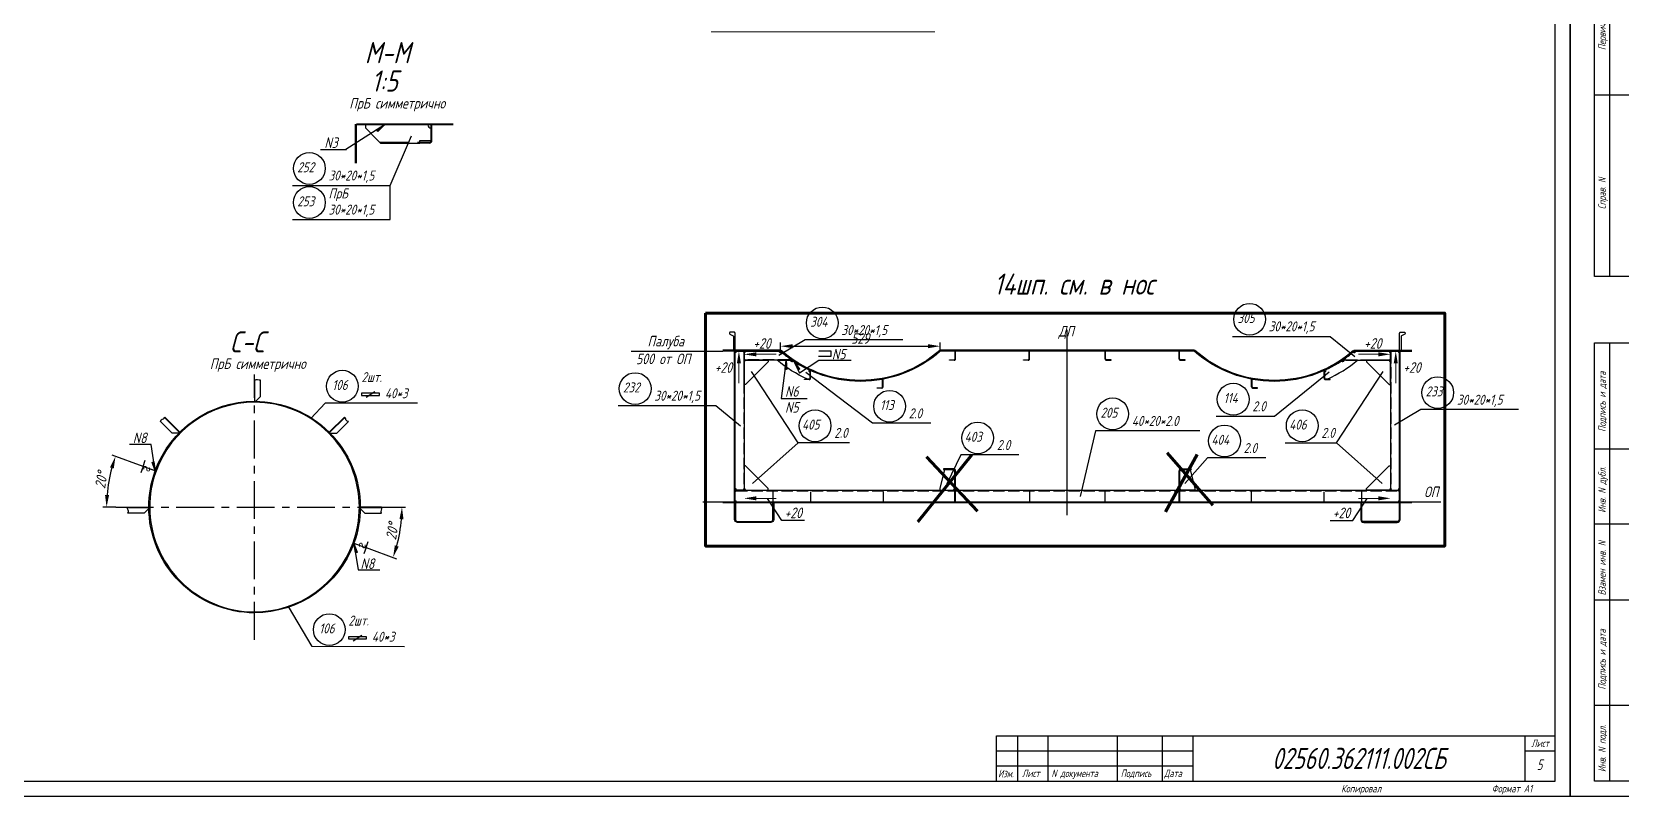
# Model space of a CAD drawing. Header units: millimetres. Extents: x 76485 to 135355, y 8208 to 18817.
# Drawn here: x 113442 to 118704, y 12764 to 15294 of the extents above; entities that cross this region are included whole.
import ezdxf
from ezdxf.enums import TextEntityAlignment as Align

# ---------------------------------------------------------------- set-up
doc = ezdxf.new("R2010")
doc.units = ezdxf.units.MM
doc.header["$PDSIZE"] = -1
for name, pattern in [('CENTER', [2, 1.25, -0.25, 0.25, -0.25]), ('Dashed', [10, 7.5, -2.5]), ('Dashed_dotted', [34, 24, -5, 0, -5]), ('Short_dashed', [5, 3.75, -1.25])]:
    doc.linetypes.add(name, pattern=pattern)
doc.layers.add('-1', color=7, linetype='Continuous')
doc.layers.add('Frame', color=6, linetype='Continuous')
doc.layers.add('20-DIMENTION', color=81, linetype='Continuous', lineweight=30)
doc.styles.add('PB_TEXT', font='romans.shx', dxfattribs={"width": 0.7, "oblique": 15})
doc.styles.get("Standard").update_dxf_attribs({"font": 'ГОСТ тип А наклонный.ttf'})
doc.styles.add('Standard3.5', font='simplex.shx', dxfattribs={"width": 0.7, "height": 3.5})
doc.styles.add('ГОСТ', font='ГОСТ тип А.ttf', dxfattribs={"oblique": 15})
doc.dimstyles.new('dim10', dxfattribs={"dimscale": 0.4, "dimtxt": 87.5, "dimasz": 100, "dimexe": 30, "dimexo": 0, "dimgap": 20, "dimtad": 1, "dimdec": 0, "dimdsep": 46, "dimtxsty": 'Standard', "dimcen": 5, "dimadec": 0, "dimazin": 0, "dimtfac": 1, "dimtdec": 0, "dimtmove": 0, "dimatfit": 3, "dimfxl": 1, "dimtolj": 1, "dimtzin": 0, "dimarcsym": 0})
doc.dimstyles.get("Standard").update_dxf_attribs({"dimtxt": 0.18, "dimasz": 0.18, "dimexe": 0.18, "dimexo": 0.0625, "dimgap": 0.09, "dimtad": 0, "dimtih": 1, "dimtoh": 1, "dimdec": 4, "dimzin": 0, "dimdsep": 46, "dimtxsty": 'Standard', "dimcen": 0.09, "dimadec": 0, "dimazin": 0, "dimtfac": 1, "dimtdec": 4, "dimtofl": 0, "dimtmove": 0, "dimatfit": 3, "dimfxl": 1, "dimtolj": 1, "dimtzin": 0, "dimarcsym": 0})

# ---------------------------------------------------------------- blocks, each defined once
blk = doc.blocks.new('stamp-small-01')
at = {"layer": 'Frame'}
for p, q in [((-185, 15), (0, 15)), ((-185, 0), (-185, 15)), ((-178, 15), (-178, 0)), ((-168, 15), (-168, 0)), ((-145, 15), (-145, 0)), ((-130, 0), (-130, 15)), ((-120, 15), (-120, 0)), ((-10, 0), (-10, 15)), ((-185, 5), (-120, 5))]:
    blk.add_line(p, q, dxfattribs=at)
at = {"layer": 'Frame', "color": 7}
for p, q in [((-185, 10), (-120, 10)), ((-10, 10), (0, 10))]:
    blk.add_line(p, q, dxfattribs=at)
at = {"layer": 'Frame', "color": 7, "style": 'PB_TEXT', "oblique": 15, "width": 0.7}
blk.add_text('Лист', height=2.5, dxfattribs=at).set_placement((-4.99, 11.25), align=Align.CENTER)
for s, p in [('Изм.', (-184.42, 1.25)), ('Лист', (-176.51, 1.32)), ('N документа', (-166.77, 1.32)), ('Подпись', (-143.84, 1.32)), ('Дата', (-129.46, 1.32))]:
    blk.add_text(s, height=2.5, dxfattribs=at).set_placement(p)
blk = doc.blocks.new('stamp-side-01')
at = {"layer": 'Frame'}
for p, q in [((-12, 0), (-12, 145)), ((-12, 145), (0, 145)), ((-12, 110), (0, 110)), ((0, 85), (-12, 85)), ((-12, 60), (0, 60)), ((0, 25), (-12, 25)), ((0, 0), (-12, 0))]:
    blk.add_line(p, q, dxfattribs=at)
at = {"layer": 'Frame', "color": 7}
blk.add_line((-7, 145), (-7, 0), dxfattribs=at)
at = {"layer": 'Frame', "color": 7, "style": 'PB_TEXT', "oblique": 15, "width": 0.7}
for s, p in [('Подпись и дата', (-8.25, 115.55)), ('Инв. N дубл.', (-8.25, 88.76)), ('Взамен инв. N', (-8.25, 61.42)), ('Подпись и дата', (-8.25, 30.25)), ('Инв. N подл.', (-8.25, 2.97))]:
    blk.add_text(s, height=2.5, rotation=90, dxfattribs=at).set_placement(p)
blk = doc.blocks.new('stamp-side-02')
at = {"layer": 'Frame'}
for p, q in [((0, 287), (-12, 287)), ((-12, 167), (-12, 287)), ((0, 227), (-12, 227)), ((0, 167), (-12, 167))]:
    blk.add_line(p, q, dxfattribs=at)
at = {"layer": 'Frame', "color": 7}
blk.add_line((-7, 287), (-7, 167), dxfattribs=at)
at = {"layer": 'Frame'}
blk.add_blockref('stamp-side-01', (0, 0), dxfattribs=at)
at = {"layer": 'Frame', "color": 7, "style": 'PB_TEXT', "oblique": 15, "width": 0.7}
for s, p in [('Первичное применение', (-8.25, 241.89)), ('Справ. N', (-8.25, 189.23))]:
    blk.add_text(s, height=2.5, rotation=90, dxfattribs=at).set_placement(p)
blk = doc.blocks.new('A$C65DE2539')
at = {"color": 7}
for points in [[(0, 0), (8410, 0), (8410, 5940), (0, 5940)], [(200, 50), (8360, 50), (8360, 5890), (200, 5890)]]:
    blk.add_lwpolyline(points, close=True, dxfattribs=at)
at = {"color": 7, "xscale": 10, "yscale": 10, "zscale": 10}
for name, p in [('stamp-side-02', (200, 50)), ('stamp-small-01', (8360, 50))]:
    blk.add_blockref(name, p, dxfattribs=at)
at = {"color": 7, "style": 'ГОСТ', "oblique": 15}
for s, p in [('Копировал', (7717.6, 12.5)), ('Формат А1', (8216.9, 12.5))]:
    blk.add_text(s, height=25, dxfattribs=at).set_placement(p, align=Align.CENTER)
blk = doc.blocks.new('s1')
at = {"layer": '20-DIMENTION', "color": 2}
for p, q in [((-1, 389), (-200, 388)), ((0, 0), (-2, 389)), ((-1, 389), (197, 390))]:
    blk.add_line(p, q, dxfattribs=at)
for points in [[(-200, 388, 0, 40, 0), (-65, 388, 40, 40, 0)], [(0, 0, 0, 40, 0), (0, 135, 40, 40, 0)], [(197, 390, 0, 40, 0), (62, 389, 40, 40, 0)]]:
    blk.add_lwpolyline(points, format="xyseb", dxfattribs=at)
at = {"layer": '20-DIMENTION', "color": 2, "style": 'Standard3.5', "width": 0.8}
blk.add_text('s', height=300, rotation=359.6928, dxfattribs=at).set_placement((-62, 157))
blk = doc.blocks.new('*D52')
at = {"color": 0, "lineweight": -2, "transparency": 16777216}
for p, q in [((113810.2, 13855.6), (113707.8, 13892.8)), ((113720.4, 13721.2), (113677.5, 13721.2))]:
    blk.add_line(p, q, dxfattribs=at)
blk.add_arc((114179.4, 13721.2), 489.9, 164.6826, 175.3204, dxfattribs=at)
at = {"color": 0, "transparency": 16777216}
for points in [[(113700.6, 13852.6), (113713.3, 13848.6), (113719, 13888.7)], [(113697.8, 13760.9), (113684.5, 13761.4), (113689.5, 13721.2)]]:
    blk.add_solid(points, dxfattribs=at)
at = {"layer": 'Defpoints', "color": 0, "transparency": 16777216}
for p in [(113810.2, 13855.6), (113850.5, 13840.9), (113702.7, 13834.2), (113720.4, 13721.2), (114638.4, 13721.2)]:
    blk.add_point(p, dxfattribs=at)
at = {"color": 0, "transparency": 16777216, "insert": (113671.8, 13810.7), "char_height": 35, "attachment_point": 5, "rotation": 80.0015}
blk.add_mtext('\\A1;20°', dxfattribs=at)
blk = doc.blocks.new('*D53')
at = {"color": 0, "lineweight": -2, "transparency": 16777216}
for p, q in [((114638.4, 13721.2), (114679.5, 13721.2)), ((114548.6, 13586.9), (114649.3, 13550.2))]:
    blk.add_line(p, q, dxfattribs=at)
blk.add_arc((114179.7, 13721.2), 487.8, 344.6896, 355.3003, dxfattribs=at)
at = {"color": 0, "transparency": 16777216}
for points in [[(114659.2, 13681.5), (114672.5, 13681), (114667.5, 13721.2)], [(114656.5, 13590.4), (114643.8, 13594.4), (114638.1, 13554.3)]]:
    blk.add_solid(points, dxfattribs=at)
at = {"layer": 'Defpoints', "color": 0, "transparency": 16777216}
for p in [(113720.4, 13721.2), (114638.4, 13721.2), (114508.3, 13601.5), (114548.6, 13586.9), (114654.3, 13608.7)]:
    blk.add_point(p, dxfattribs=at)
at = {"color": 0, "transparency": 16777216, "insert": (114635, 13640.9), "char_height": 35, "attachment_point": 5, "rotation": 79.995}
blk.add_mtext('\\A1;20°', dxfattribs=at)
blk = doc.blocks.new('A$C128E1BCE')
at = {"linetype": 'Continuous', "lineweight": 9}
blk.add_line((40, 0), (106.5, 0), dxfattribs=at)
at = {"linetype": 'Continuous'}
blk.add_solid([(40, 6.7), (40, -6.7), (0, 0)], dxfattribs=at)
blk = doc.blocks.new('_weld')
at = {"color": 0, "linetype": 'ByBlock'}
for p, q in [((-1.5, 0), (-1.5, 0)), ((-1.5, -0.05), (-1.45, 0)), ((-1.5, -0.09), (-1.41, 0)), ((-1.5, -0.14), (-1.36, 0)), ((-1.5, -0.18), (-1.32, 0)), ((-1.5, -0.22), (-1.28, 0)), ((-1.5, -0.27), (-1.23, 0)), ((-1.43, -0.29), (-1.14, 0)), ((-1.37, -0.27), (-1.1, 0)), ((-1.31, -0.26), (-1.05, 0)), ((-1.26, -0.25), (-1.01, 0)), ((-1.2, -0.24), (-0.96, 0)), ((-1.14, -0.23), (-0.92, 0)), ((-1.09, -0.22), (-0.87, 0)), ((-1.03, -0.21), (-0.83, 0)), ((-0.92, -0.18), (-0.74, 0)), ((-0.86, -0.17), (-0.69, 0)), ((-0.81, -0.16), (-0.65, 0)), ((-0.67, -0.13), (-0.81, 0)), ((-0.63, -0.13), (-0.76, 0)), ((-0.75, -0.15), (-0.6, 0)), ((-0.7, -0.14), (-0.56, 0)), ((-0.64, -0.13), (-0.51, 0)), ((-0.58, -0.12), (-0.47, 0)), ((-0.53, -0.11), (-0.42, 0)), ((-0.41, -0.08), (-0.49, 0)), ((-0.37, -0.07), (-0.45, 0)), ((-0.33, -0.07), (-0.4, 0)), ((-0.36, -0.07), (-0.29, 0)), ((-0.3, -0.06), (-0.24, 0)), ((-0.25, -0.05), (-0.2, 0)), ((-0.19, -0.04), (-0.15, 0)), ((-0.15, -0.03), (-0.18, 0)), ((-0.13, -0.03), (-0.11, 0)), ((-0.11, -0.02), (-0.13, 0)), ((-0.07, -0.01), (-0.09, 0)), ((-0.08, -0.02), (-0.06, 0)), ((-0.04, -0.01), (-0.04, 0)), ((-0.02, 0), (-0.02, 0)), ((-1.27, -0.25), (-1.5, -0.02)), ((-1.31, -0.26), (-1.5, -0.07)), ((-1.34, -0.27), (-1.5, -0.11)), ((-1.38, -0.28), (-1.5, -0.16)), ((-1.42, -0.28), (-1.5, -0.2)), ((-1.46, -0.29), (-1.5, -0.25)), ((-1.49, -0.3), (-1.5, -0.29)), ((-1.48, -0.3), (-1.19, 0)), ((-1.23, -0.25), (-1.48, 0)), ((-1.2, -0.24), (-1.43, 0)), ((-1.16, -0.23), (-1.39, 0)), ((-1.12, -0.22), (-1.34, 0)), ((-1.08, -0.22), (-1.3, 0)), ((-1.05, -0.21), (-1.25, 0)), ((-1.01, -0.2), (-1.21, 0)), ((-0.97, -0.19), (-1.16, 0)), ((-0.93, -0.19), (-1.12, 0)), ((-0.9, -0.18), (-1.07, 0)), ((-0.86, -0.17), (-1.03, 0)), ((-0.82, -0.16), (-0.99, 0)), ((-0.98, -0.2), (-0.78, 0)), ((-0.78, -0.16), (-0.94, 0)), ((-0.75, -0.15), (-0.9, 0)), ((-0.71, -0.14), (-0.85, 0)), ((-0.6, -0.12), (-0.72, 0)), ((-0.56, -0.11), (-0.67, 0)), ((-0.52, -0.1), (-0.63, 0)), ((-0.48, -0.1), (-0.58, 0)), ((-0.45, -0.09), (-0.54, 0)), ((-0.47, -0.09), (-0.38, 0)), ((-0.42, -0.08), (-0.33, 0)), ((-0.3, -0.06), (-0.36, 0)), ((-0.26, -0.05), (-0.31, 0)), ((-0.22, -0.04), (-0.27, 0)), ((-0.18, -0.04), (-0.22, 0))]:
    blk.add_line(p, q, dxfattribs=at)
at = {"color": 0, "linetype": 'ByBlock', "flags": 128}
blk.add_lwpolyline([(-1.5, 0), (0, 0), (-1.5, -0.3)], close=True, dxfattribs=at)
blk = doc.blocks.new('*D166')
at = {"color": 0, "lineweight": -2, "ltscale": 0.4}
for p, q in [((115920.5, 14237.3), (115920.5, 14265.6)), ((116449.1, 14237.3), (116449.1, 14265.6)), ((115960.5, 14253.6), (116409.1, 14253.6))]:
    blk.add_line(p, q, dxfattribs=at)
at = {"color": 0, "lineweight": 100, "ltscale": 0.4}
for points in [[(115960.5, 14260.3), (115960.5, 14246.9), (115920.5, 14253.6)], [(116409.1, 14260.3), (116409.1, 14246.9), (116449.1, 14253.6)]]:
    blk.add_solid(points, dxfattribs=at)
at = {"layer": 'Defpoints', "color": 0, "lineweight": 100, "ltscale": 0.4}
for p in [(115920.5, 14237.3), (116449.1, 14253.6), (116449.1, 14237.3)]:
    blk.add_point(p, dxfattribs=at)
at = {"color": 0, "lineweight": 100, "ltscale": 0.4, "insert": (116184.8, 14279.1), "char_height": 35, "attachment_point": 5}
blk.add_mtext('\\A1;529', dxfattribs=at)

msp = doc.modelspace()

# ---------------------------------------------------------------- linework, layer by layer
at = {"layer": '-1', "color": 1, "lineweight": 0}
msp.add_line((115690.7, 15294.1), (116431.9, 15294.1), dxfattribs=at)
at = {"color": 3, "ltscale": 25}
for p, q in [((114513.6, 14859.6), (114513.6, 14988.8)), ((114836.4, 14988.8), (114516.6, 14988.8)), ((114516.6, 14859.6), (114516.6, 14988.8)), ((114836.4, 14985.8), (114516.6, 14985.8)), ((114763.6, 14985.8), (114546.6, 14985.8)), ((114763.6, 14934.7), (114763.6, 14985.8)), ((114763.6, 14934.8), (114763.6, 14985.8)), ((114766.6, 14934.7), (114766.6, 14985.8)), ((114726.6, 14934.8), (114763.6, 14934.8))]:
    msp.add_line(p, q, dxfattribs=at)
at = {"color": 1, "linetype": 'Short_dashed', "ltscale": 25}
msp.add_line((114593.7, 14928.7), (114726.6, 14928.7), dxfattribs=at)
at = {"color": 1, "ltscale": 25}
for p, q in [((116870.1, 13694.1), (116870.1, 14307.3)), ((114549.4, 14084.6), (114577.6, 14103.4)), ((114593.6, 14097.7), (114533.4, 14097.7)), ((114533.4, 14097.7), (114533.4, 14090.2)), ((114533.4, 14090.2), (114593.6, 14090.2)), ((114593.6, 14090.2), (114593.6, 14097.7)), ((118106.8, 13737.3), (115663.7, 13737.3)), ((114550.4, 13292.2), (114490.2, 13292.2)), ((114490.2, 13292.2), (114490.2, 13284.6)), ((114490.2, 13284.6), (114550.4, 13284.6)), ((114506.2, 13279), (114534.4, 13297.8)), ((114550.4, 13284.6), (114550.4, 13292.2))]:
    msp.add_line(p, q, dxfattribs=at)
at = {"color": 3, "ltscale": 10}
for p, q in [((115920.1, 14240.3), (115730.1, 14240.3)), ((115920.1, 14237.3), (115730.1, 14237.3)), ((115768.6, 13737.3), (115768.6, 14237.3)), ((115770.1, 14237.3), (115795.6, 14237.3)), ((115770.1, 13777.3), (115770.1, 14237.3)), ((115770.1, 13737.3), (115770.1, 14237.3)), ((115800.1, 14211.8), (115800.1, 14237.3)), ((117291.1, 14240.3), (116449.1, 14240.3)), ((117291.1, 14237.3), (116449.1, 14237.3)), ((116498.6, 14211.8), (116498.6, 14237.3)), ((116500.1, 14211.8), (116500.1, 14237.3)), ((116743.6, 14211.8), (116743.6, 14237.3)), ((116745.1, 14211.8), (116745.1, 14237.3)), ((116995.1, 14211.8), (116995.1, 14237.3)), ((116996.6, 14211.8), (116996.6, 14237.3)), ((117240.1, 14211.8), (117240.1, 14237.3)), ((117241.6, 14211.8), (117241.6, 14237.3)), ((117820.1, 14240.3), (118010.1, 14240.3)), ((117820.1, 14237.3), (118010.1, 14237.3)), ((117940.1, 14211.8), (117940.1, 14237.3)), ((117970.1, 14237.3), (117944.6, 14237.3)), ((117970.1, 13777.3), (117970.1, 14237.3)), ((117970.1, 13737.3), (117970.1, 14237.3)), ((117971.6, 13737.3), (117971.6, 14237.3)), ((116018.6, 14147.8), (116018.6, 14173.3)), ((116020.1, 14147.8), (116020.1, 14173.3)), ((117720.1, 14147.8), (117720.1, 14173.3)), ((117721.6, 14147.8), (117721.6, 14173.3)), ((116018.6, 14147.8), (116015.6, 14144.8)), ((116258.6, 14118.8), (116258.6, 14144.3)), ((116260.1, 14118.8), (116260.1, 14144.3)), ((117480.1, 14118.8), (117480.1, 14144.3)), ((117481.6, 14118.8), (117481.6, 14144.3)), ((117721.6, 14147.8), (117724.6, 14144.8)), ((116498.1, 13737.3), (116498.1, 13841.4)), ((116500.1, 13737.3), (116500.1, 13841.4)), ((117240.1, 13737.3), (117240.1, 13841.4)), ((117242.1, 13737.3), (117242.1, 13841.4)), ((118010.1, 13737.3), (115730.1, 13737.3)), ((118010.1, 13735.3), (115730.1, 13735.3)), ((115795.6, 13777.3), (115770.1, 13777.3)), ((115770.1, 13737.3), (115770.1, 13771.3)), ((117970.1, 13737.3), (115770.1, 13737.3)), ((117944.6, 13777.3), (117970.1, 13777.3)), ((117970.1, 13771.3), (117970.1, 13737.3))]:
    msp.add_line(p, q, dxfattribs=at)
at = {"color": 1, "linetype": 'Short_dashed', "ltscale": 10}
for p, q in [((115798.7, 14234.3), (115798.7, 13780.4)), ((115949.6, 14208.8), (115803.2, 14208.8)), ((117790.7, 14208.8), (117937.1, 14208.8)), ((117941.6, 14234.3), (117941.6, 13780.4)), ((115774.2, 13775.4), (117966.1, 13775.4))]:
    msp.add_line(p, q, dxfattribs=at)
at = {"color": 1, "linetype": 'CENTER', "ltscale": 100}
for p, q in [((114179.4, 13282.2), (114179.4, 14160.3)), ((113720.4, 13721.2), (114638.4, 13721.2))]:
    msp.add_line(p, q, dxfattribs=at)
at = {"color": 1, "ltscale": 10}
for p, q in [((115978.7, 13933.8), (115825, 14170.2)), ((117761.5, 13933.8), (117915.3, 14170.2))]:
    msp.add_line(p, q, dxfattribs=at)
at = {"color": 1, "linetype": 'Dashed', "ltscale": 10}
for p, q in [((114180.9, 14071.2), (114180.9, 14141.9)), ((113930.9, 13967.6), (113880.8, 14017.6)), ((114478, 14017.6), (114427.9, 13967.6)), ((113758.7, 13719.7), (113829.4, 13719.7)), ((114529.4, 13719.7), (114600.1, 13719.7))]:
    msp.add_line(p, q, dxfattribs=at)
at = {"color": 2, "lineweight": 100, "ltscale": 100}
for p, q in [((116375.1, 13672.1), (116553.6, 13893.6)), ((117194.8, 13705.8), (117299.9, 13895.2)), ((117201.2, 13900.7), (117351.8, 13727.5)), ((116403.8, 13887.1), (116573.1, 13707.3))]:
    msp.add_line(p, q, dxfattribs=at)
at = {"color": 3, "linetype": 'Dashed_dotted', "ltscale": 10}
for p, q in [((115895.1, 13771.3), (115895.1, 13737.3)), ((116020.1, 13771.3), (116020.1, 13737.3)), ((116260.1, 13771.3), (116260.1, 13737.3)), ((116745.1, 13771.3), (116745.1, 13737.3)), ((116995.1, 13737.3), (116995.1, 13771.3)), ((117480.1, 13737.3), (117480.1, 13771.3)), ((117720.1, 13737.3), (117720.1, 13771.3)), ((117845.1, 13737.3), (117845.1, 13771.3))]:
    msp.add_line(p, q, dxfattribs=at)
at = {"color": 1, "ltscale": 25}
for points in [[(114304.7, 14785.4), (114627.9, 14785.4), (114698.9, 14950.2)], [(114587.6, 14934.8), (114596.7, 14925.7), (114726.6, 14925.7), (114726.6, 14934.8)], [(114304.7, 14672.7), (114627.9, 14672.7), (114627.9, 14785.4)], [(114718.6, 14064.7), (114413.7, 14064.8), (114365.7, 14014.8)], [(114675.4, 13259.2), (114370.5, 13259.3), (114292.3, 13391.9)]]:
    msp.add_lwpolyline(points, dxfattribs=at)
at = {"color": 3, "ltscale": 25}
for points in [[(114546.6, 14985.8), (114546.6, 14975.8), (114587.6, 14934.8)], [(114757.6, 14925.7), (114726.7, 14925.7), (114726.7, 14928.7), (114757.6, 14928.7)]]:
    msp.add_lwpolyline(points, dxfattribs=at)
at = {"linetype": 'Continuous'}
for points in [[(114398.1, 14904.4), (114483.4, 14904.4)], [(115923.2, 14081), (116008.6, 14081)], [(113837, 13927.8), (113765.3, 13927.8)], [(114522.3, 13513.2), (114594, 13513.2)]]:
    msp.add_lwpolyline(points, dxfattribs=at)
at = {"color": 2, "lineweight": 100, "ltscale": 100}
msp.add_lwpolyline([(115672.5, 14363.3), (118119.6, 14363.3), (118119.6, 13591.9), (115672.5, 13591.9)], close=True, dxfattribs=at)
at = {"color": 1, "ltscale": 10}
for points in [[(115770.1, 14240.3), (115770.1, 14296.8, 0.414215), (115766.6, 14300.3), (115754.6, 14300.3, 0.767357), (115752.9, 14293.8), (115763.4, 14287.7, -0.267938), (115765.1, 14284.7), (115765.1, 14240.3)], [(117970.1, 14240.3), (117970.1, 14296.8, -0.414215), (117973.6, 14300.3), (117985.6, 14300.3, -0.767357), (117987.4, 14293.8), (117976.9, 14287.7, 0.267938), (117975.1, 14284.7), (117975.1, 14240.3)]]:
    msp.add_lwpolyline(points, format="xyb", dxfattribs=at)
for points in [[(116325.8, 14274.1), (116002.5, 14274.1), (115915.5, 14222.7)], [(117417.2, 14286.2), (117740.5, 14286.2), (117822.2, 14219.6)], [(115795.6, 14237.3), (115800.2, 14232.8), (115800.2, 13781.9), (115795.6, 13777.3)], [(115952.6, 14211.8), (115948.1, 14207.3), (115804.7, 14207.3), (115800.1, 14211.8)], [(116495.6, 14207.3), (116480.2, 14207.3), (116480.2, 14208.8), (116495.6, 14208.8)], [(116740.6, 14207.3), (116725.2, 14207.3), (116725.2, 14208.8), (116740.6, 14208.8)], [(116999.6, 14207.3), (117015.1, 14207.3), (117015.1, 14208.8), (116999.6, 14208.8)], [(117244.6, 14207.3), (117260.1, 14207.3), (117260.1, 14208.8), (117244.6, 14208.8)], [(117787.6, 14211.8), (117792.2, 14207.3), (117935.6, 14207.3), (117940.1, 14211.8)], [(117944.6, 14237.3), (117940.1, 14232.8), (117940.1, 13781.9), (117944.6, 13777.3)], [(116418, 13998.4), (116225.3, 13998.4), (116004.2, 14166.2)], [(117362.9, 14021.7), (117555.6, 14021.7), (117736.9, 14168.3)], [(116015.6, 14143.3), (116000.2, 14143.3), (116000.2, 14144.8), (116015.6, 14144.8)], [(116255.6, 14114.3), (116240.2, 14114.3), (116240.2, 14115.8), (116255.6, 14115.8)], [(117484.6, 14114.3), (117500.1, 14114.3), (117500.1, 14115.8), (117484.6, 14115.8)], [(117724.6, 14143.3), (117740.1, 14143.3), (117740.1, 14144.8), (117724.6, 14144.8)], [(115383.1, 14056.8), (115706.3, 14056.8), (115788.1, 13990.2)], [(118363.3, 14043.6), (118040.1, 14043.6), (117953, 13992.1)], [(117308.9, 13973.2), (116963.8, 13973.2), (116913, 13756.3)], [(116148.8, 13933.8), (115978.7, 13933.8), (115827.8, 13798.8)], [(116709.8, 13893.6), (116517.1, 13893.6), (116471.2, 13797.8)], [(117591.4, 13933.8), (117761.5, 13933.8), (117912.5, 13798.8)], [(117526.9, 13883.6), (117334.2, 13883.6), (117258.8, 13798.9)], [(115770.1, 13771.3), (115776.2, 13777.4), (117964.1, 13777.4), (117970.1, 13771.3)]]:
    msp.add_lwpolyline(points, dxfattribs=at)
for points in [[(115425.9, 14237.3), (115730.1, 14237.3)], [(116047, 14238.3), (116087.2, 14238.3), (116087.2, 14219.8), (116045.9, 14219.8)], [(116154.5, 14206.6), (116047, 14206.6), (115983.7, 14164)], [(116000.3, 13677.3), (115925.5, 13677.3), (115877.9, 13750.1)], [(117740, 13677.3), (117814.8, 13677.3), (117862.3, 13750.1)]]:
    msp.add_lwpolyline(points)
at = {"color": 3, "ltscale": 10}
for points in [[(115800.1, 14237.3), (115920.1, 14237.3), (115920.5, 14237.3)], [(115909.4, 14207.3), (115920.1, 14207.3), (115959.1, 14207.3)], [(117830.8, 14207.3), (117820.1, 14207.3), (117781.2, 14207.3)], [(117940.1, 14237.3), (117820.1, 14237.3), (117819.7, 14237.3)], [(116018.6, 14173.6), (116018.6, 14173.3), (116018.6, 14144.8)], [(117721.6, 14173.6), (117721.6, 14173.3), (117721.6, 14144.8)], [(116494.1, 13847.4), (116460.2, 13847.4), (116460.2, 13845.4), (116494.1, 13845.4)], [(117246.1, 13847.4), (117280.1, 13847.4), (117280.1, 13845.4), (117246.1, 13845.4)]]:
    msp.add_lwpolyline(points, dxfattribs=at)
at = {"color": 2, "ltscale": 10}
for points in [[(115805.1, 14207.3), (115880.1, 14207.3), (115880.1, 14202.3), (115805.1, 14127.3), (115800.1, 14127.3), (115800.1, 14202.3), (115805.1, 14207.3)], [(117935.1, 14207.3), (117860.1, 14207.3), (117860.1, 14202.3), (117935.1, 14127.3), (117940.1, 14127.3), (117940.1, 14202.3), (117935.1, 14207.3)], [(115805.1, 13777.3), (115880.1, 13777.3), (115880.1, 13782.3), (115805.1, 13857.3), (115800.1, 13857.3), (115800.1, 13782.3), (115805.1, 13777.3)], [(116498.1, 13782.3), (116498.1, 13840.3), (116493.1, 13845.3), (116463.1, 13845.3), (116448.1, 13782.3), (116448.1, 13777.3), (116493.1, 13777.3), (116498.1, 13782.3)], [(117242.1, 13782.3), (117242.1, 13840.3), (117247.1, 13845.3), (117277.1, 13845.3), (117292.1, 13782.3), (117292.1, 13777.3), (117247.1, 13777.3), (117242.1, 13782.3)], [(117935.1, 13777.3), (117860.1, 13777.3), (117860.1, 13782.3), (117935.1, 13857.3), (117940.1, 13857.3), (117940.1, 13782.3), (117935.1, 13777.3)]]:
    msp.add_lwpolyline(points, dxfattribs=at)
at = {"color": 3, "ltscale": 10}
for points in [[(116018.6, 14144.8), (116009.5, 14144.8, -0.068914), (115909.4, 14207.3, -0.068914)], [(117721.6, 14144.8), (117730.8, 14144.8, 0.068914), (117830.8, 14207.3, 0.068914)]]:
    msp.add_lwpolyline(points, format="xyb", dxfattribs=at)
at = {"color": 3, "ltscale": 25}
for points in [[(116449.7, 14237.3, -0.182676), (116185.1, 14137.3, -0.182676), (115920.6, 14237.3, -0.182676)], [(116447.7, 14239.6, -0.182676), (116185.1, 14140.3, -0.182676), (115922.5, 14239.6, -0.182676)], [(117819.7, 14237.3, -0.182676), (117555.1, 14137.3, -0.182676), (117290.6, 14237.3, -0.182676)], [(117817.7, 14239.6, -0.182676), (117555.1, 14140.3, -0.182676), (117292.5, 14239.6, -0.182676)], [(114508.3, 13601.5), (114505.5, 13602.6, 0.087459), (114526.4, 13721.2, 0.414214), (114179.4, 14068.2, 0.315313), (113853.3, 13839.9), (113850.5, 13840.9, -0.315313), (114179.4, 14071.2, -0.414214), (114529.4, 13721.2, -0.087459), (114508.3, 13601.5)], [(113850.5, 13840.9), (113853.3, 13839.9, 0.087475), (113832.4, 13721.2, 0.414214), (114179.4, 13374.2, 0.315332), (114505.5, 13602.6), (114508.3, 13601.5, -0.315332), (114179.4, 13371.2, -0.414214), (113829.4, 13721.2, -0.087475), (113850.5, 13840.9)]]:
    msp.add_lwpolyline(points, format="xyb", dxfattribs=at)
at = {"color": 1}
for points in [[(114179.4, 14141.9), (114179.4, 14071.2), (114183.9, 14071.2), (114199.4, 14086.7), (114199.4, 14141.5)], [(113881.9, 14018.7), (113931.9, 13968.7), (113928.7, 13965.5), (113906.8, 13965.5), (113868.1, 14004.2)], [(114476.9, 14018.7), (114426.9, 13968.7), (114430.1, 13965.5), (114452, 13965.5), (114490.7, 14004.2)], [(113758.7, 13721.2), (113829.4, 13721.2), (113829.4, 13716.7), (113813.9, 13701.2), (113759.1, 13701.2)], [(114600.1, 13721.2), (114529.4, 13721.2), (114529.4, 13716.7), (114544.9, 13701.2), (114599.7, 13701.2)]]:
    msp.add_lwpolyline(points, dxfattribs=at)
at = {"color": 8, "ltscale": 25}
for points in [[(115771.6, 13735.3), (115771.6, 13680.3, 0.414214), (115778.6, 13673.3), (115888.6, 13673.3, 0.414214), (115895.6, 13680.3), (115895.6, 13735.3), (115898.6, 13735.3), (115898.6, 13680.3, -0.414214), (115888.6, 13670.3), (115778.6, 13670.3, -0.414214), (115768.6, 13680.3), (115768.6, 13735.3)], [(117968.6, 13735.3), (117968.6, 13680.3, -0.414214), (117961.6, 13673.3), (117851.6, 13673.3, -0.414214), (117844.6, 13680.3), (117844.6, 13735.3), (117841.6, 13735.3), (117841.6, 13680.3, 0.414214), (117851.6, 13670.3), (117961.6, 13670.3, 0.414214), (117971.6, 13680.3), (117971.6, 13735.3)]]:
    msp.add_lwpolyline(points, format="xyb", close=True, dxfattribs=at)
at = {"color": 1, "ltscale": 25}
for centre in [(114361, 14841.8), (114361, 14729.1), (114470, 14121.2), (114426.8, 13315.6)]:
    msp.add_circle(centre, 52.6, dxfattribs=at)
at = {"color": 1, "ltscale": 10}
for centre in [(116058.9, 14330.5), (117473.6, 14342.6), (115439.5, 14113.2), (116281.7, 14054.7), (117419.3, 14078.1), (118096.4, 14099.9), (117020.2, 14029.6), (116035.1, 13990.2), (116573.4, 13950), (117647.8, 13990.2), (117390.5, 13940)]:
    msp.add_circle(centre, 52.6, dxfattribs=at)
at = {"color": 3, "ltscale": 25}
for centre, radius, start, end in [((114763.6, 14985.8), 10, 179.9994, 270.0006), ((114757.6, 14934.7), 9, 270.0018, 359.9982), ((114757.6, 14934.7), 6, 270.0046, 0.0027)]:
    msp.add_arc(centre, radius, start, end, dxfattribs=at)
at = {"color": 3, "ltscale": 10}
for centre, radius, start, end in [((115770.1, 14237.3), 5, 270.0025, 359.9975), ((115800.1, 14237.3), 5, 270.0025, 359.9975), ((115920.5, 14237.3), 5, 180.0979, 318.9474), ((116185.1, 14537.3), 400, 228.5887, 234.4641), ((115959.1, 14207.3), 5, 180.006, 325.9492), ((116185.1, 14537.3), 400, 235.5887, 245.403), ((116495.6, 14211.8), 4.5, 269.9984, 0.0016), ((116495.6, 14211.8), 3, 269.9984, 0.0016), ((116740.6, 14211.8), 4.5, 269.9984, 0.0016), ((116740.6, 14211.8), 3, 269.9984, 0.0016), ((116999.6, 14211.8), 4.5, 179.9984, 270.0016), ((116999.6, 14211.8), 3, 179.9984, 270.0016), ((117244.6, 14211.8), 4.5, 179.9984, 270.0016), ((117244.6, 14211.8), 3, 179.9984, 270.0016), ((117555.1, 14537.3), 400, 294.597, 304.4113), ((117781.2, 14207.3), 5, 214.0508, 359.994), ((117555.1, 14537.3), 400, 305.5359, 311.4113), ((117819.7, 14237.3), 5, 221.0526, 359.9021), ((117940.1, 14237.3), 5, 180.0025, 269.9975), ((117970.1, 14237.3), 5, 180.0025, 269.9975), ((116018.6, 14173.6), 5, 155.0445, 269.936), ((117721.6, 14173.6), 5, 270.064, 24.9555), ((116015.6, 14147.8), 4.5, 269.9984, 0.0016), ((116015.6, 14147.8), 3, 269.9984, 0.0016), ((116255.6, 14118.8), 4.5, 269.9984, 0.0016), ((116255.6, 14118.8), 3, 269.9984, 0.0016), ((117484.6, 14118.8), 4.5, 179.9984, 270.0016), ((117484.6, 14118.8), 3, 179.9984, 270.0016), ((117724.6, 14147.8), 4.5, 179.9984, 270.0016), ((117724.6, 14147.8), 3, 179.9984, 270.0016), ((116494.1, 13841.4), 6, 359.9984, 90.0016), ((116494.1, 13841.4), 4, 359.99, 89.9881), ((117246.1, 13841.4), 6, 89.9984, 180.0016), ((117246.1, 13841.4), 4, 90.0119, 180.01), ((115770.1, 13777.3), 5, 0.0025, 89.9975), ((115770.1, 13737.3), 5, 0.0025, 89.9975), ((117970.1, 13777.3), 5, 90.0025, 179.9975), ((117970.1, 13737.3), 5, 90.0025, 179.9975)]:
    msp.add_arc(centre, radius, start, end, dxfattribs=at)
for points in [[(114179.4, 14141.9), (114184.7, 14143.1), (114194.5, 14142.2), (114199.4, 14142.2)], [(113868.1, 14004.2), (113869.8, 14009.7), (113878, 14013.5), (113881.9, 14018.7)], [(114490.7, 14004.2), (114483.3, 14007.5), (114481.2, 14013.3), (114476.9, 14018.7)], [(113758.7, 13721.2), (113758, 13716.6), (113761.2, 13706.9), (113759.1, 13701.2)], [(114599.7, 13701.2), (114598.3, 13706.6), (114600.5, 13715.3), (114600.5, 13721.2)]]:
    msp.add_spline(points, degree=3)

# ---------------------------------------------------------------- block references
for p in [(110125.3, 12764.4), (118535.3, 12764.4)]:
    msp.add_blockref('A$C65DE2539', p)
at = {"xscale": -1}
for p, rotation in [((115782.9, 14237.3), 90.00000000000361), ((115800.1, 14226.7), 180), ((115800.1, 13750.1), 180)]:
    msp.add_blockref('A$C128E1BCE', p, dxfattribs=dict(at, rotation=rotation))
for p, rotation in [((117940.1, 14226.7), 180), ((117957.4, 14237.3), 269.9999999999964), ((117940.1, 13750.1), 180)]:
    msp.add_blockref('A$C128E1BCE', p, dxfattribs=dict(rotation=rotation))
at = {"color": 5, "linetype": 'Continuous', "xscale": -0.110236220472143, "yscale": 0.110236220472143, "zscale": 0.110236220472143}
for p, rotation in [((113850.5, 13840.9), 70.21923752061907), ((114508.3, 13601.5), 250.2232220382948)]:
    msp.add_blockref('s1', p, dxfattribs=dict(at, rotation=rotation))

# ---------------------------------------------------------------- texts
at = {"color": 7, "style": 'ГОСТ', "oblique": 15}
for s, p in [('М-М', (114544.4, 15190)), ('1:5', (114565.9, 15096.2)), ('С-С', (114098, 14232.7))]:
    msp.add_text(s, height=70, dxfattribs=at).set_placement(p)
for s, height, p in [('ПрБ симметрично', 35, (114651.7, 15040)), ('14шп. см. в нос', 70, (116891.5, 14424.2)), ('ДП', 35, (116866.4, 14285.6)), ('Палуба', 35, (115540.8, 14252.7)), ('ПрБ симметрично', 35, (114190.1, 14178.2)), ('500 от ОП', 35, (115532.2, 14194.1)), ('ОП', 35, (118074.9, 13754.1))]:
    msp.add_text(s, height=height, dxfattribs=at).set_placement(p, align=Align.CENTER)
for s, p in [('N3', (114410.6, 14899.2)), ('N5', (116090.8, 14199.3)), ('N6', (115935.7, 14075.9)), ('N5', (115935.7, 14023.2)), ('N8', (113776.5, 13922.4)), ('N8', (114530.2, 13505.8))]:
    msp.add_text(s, height=35, dxfattribs=at).set_placement(p, align=Align.BOTTOM_LEFT)
at = {"color": 1, "ltscale": 25, "style": 'ГОСТ', "oblique": 15}
for s, p in [('252', (114320.9, 14829.3)), ('30*20*1,5', (114424.4, 14801.9)), ('253', (114320.9, 14716.5)), ('30*20*1,5', (114424.4, 14689.2)), ('106', (114436.6, 14108.7)), ('40*3', (114611.1, 14081.3)), ('106', (114393.4, 13303.1)), ('40*3', (114567.9, 13275.7))]:
    msp.add_text(s, height=33, dxfattribs=at).set_placement(p)
at = {"color": 6, "ltscale": 25, "style": 'ГОСТ', "oblique": 15}
msp.add_text('ПрБ', height=33, dxfattribs=at).set_placement((114424.4, 14742.6))
at = {"color": 1, "ltscale": 10, "style": 'ГОСТ', "oblique": 15}
for s, p in [('304', (116018.8, 14317.9)), ('30*20*1,5', (116122.3, 14290.5)), ('305', (117433.5, 14330.1)), ('30*20*1,5', (117537, 14302.7)), ('232', (115399.3, 14100.6)), ('30*20*1,5', (115502.9, 14073.2)), ('233', (118056.3, 14087.4)), ('113', (116250, 14042.2)), ('205', (116980.1, 14017.1)), ('114', (117387.6, 14065.5)), ('2.0', (117482.7, 14038.1)), ('30*20*1,5', (118159.8, 14060)), ('405', (115992, 13977.7)), ('2.0', (116345.1, 14014.8)), ('40*20*2.0', (117083.6, 13989.7)), ('406', (117604.7, 13977.7)), ('2.0', (116098.5, 13950.3)), ('403', (116530.3, 13937.4)), ('404', (117347.4, 13927.4)), ('2.0', (117711.2, 13950.3)), ('2.0', (116636.8, 13910)), ('2.0', (117453.9, 13900))]:
    msp.add_text(s, height=33, dxfattribs=at).set_placement(p)
at = {"color": 7, "ltscale": 25, "style": 'ГОСТ', "oblique": 15}
for p in [(114533.4, 14134.7), (114490.2, 13329.2)]:
    msp.add_text('2шт.', height=33, dxfattribs=at).set_placement(p)
at = {"linetype": 'Continuous', "char_height": 35, "attachment_point": 5}
for insert in [(115859, 14262.7), (117881.2, 14262.7), (115731.2, 14183), (118010.9, 14183), (115962.7, 13701.9), (117777.5, 13701.9)]:
    msp.add_mtext('\\A1;+20', dxfattribs=dict(at, insert=insert))
at = {"color": 7, "style": 'PB_TEXT', "oblique": 15, "width": 0.7}
msp.add_attdef('02560.362111.002СБ', text='', height=70, dxfattribs=at).set_placement((117835.3, 12889.4), align=Align.MIDDLE_CENTER)
msp.add_attdef('5', text='', height=35, dxfattribs=at).set_placement((118433.5, 12850.9), align=Align.CENTER)

# ---------------------------------------------------------------- dimensions: what is measured, and where the dimension line sits
at = {"color": 2, "lineweight": 100, "ltscale": 0.4}
dim = msp.add_linear_dim(base=(116449.1, 14253.6), p1=(115920.5, 14237.3), p2=(116449.1, 14237.3), dimstyle='dim10', override={"dimarcsym": 1}, dxfattribs=at)
dim.commit()
dim.dimension.update_dxf_attribs({"geometry": '*D166', "text_midpoint": (116184.8, 14279.1)})
for base, line2, picture, middle in [((113702.7, 13834.2), ((113810.2, 13855.6), (113850.5, 13840.9)), '*D52', (113671.8, 13810.7)), ((114654.3, 13608.7), ((114548.6, 13586.9), (114508.3, 13601.5)), '*D53', (114635, 13640.9))]:
    dim = msp.add_angular_dim_2l(base=base, line1=((113720.4, 13721.2), (114638.4, 13721.2)), line2=line2, dimstyle='dim10')
    dim.commit()
    dim.dimension.update_dxf_attribs({"geometry": picture, "text_midpoint": middle})

# ---------------------------------------------------------------- leaders
at = {"linetype": 'Continuous'}
for points in [[(114609.3, 14985.8), (114481.4, 14904.4)], [(115939.6, 14207.3), (115923.2, 14081)], [(115966.1, 14202.6), (115983.7, 14164)], [(113850.9, 13840.9), (113837, 13927.8)], [(114508.4, 13600.1), (114522.3, 13513.2)]]:
    msp.add_leader(points, dimstyle='Standard', override={"dimscale": 10, "dimasz": 2, "dimclrd": 256, "dimldrblk": '_weld'}, dxfattribs=at)

doc.saveas('drawing.dxf')
